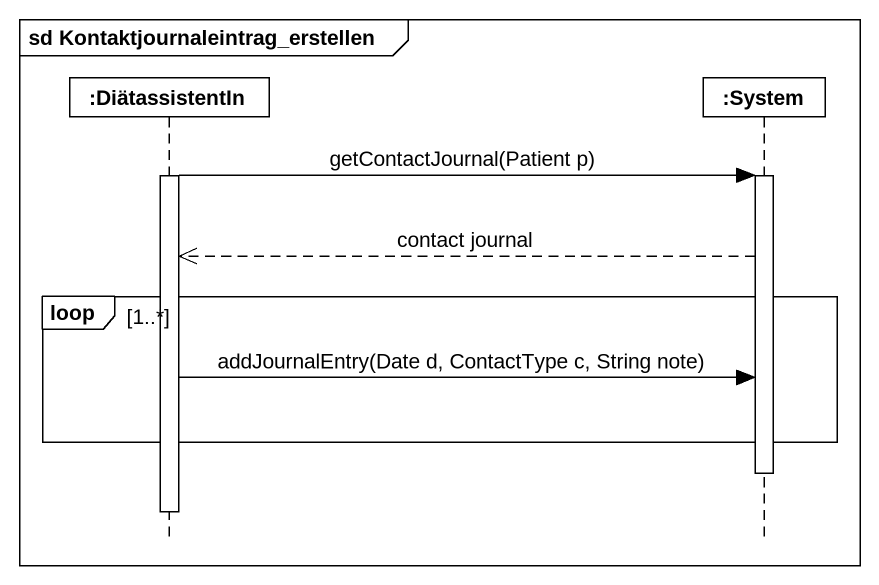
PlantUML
@startuml
mainframe sd Kontaktjournaleintrag_erstellen
hide footbox
participant ":DiätassistentIn" as DiätassistentIn
participant ":System" as System

activate DiätassistentIn
DiätassistentIn -> System : getContactJournal(Patient p)
activate System
System -->> DiätassistentIn : contact journal
loop 1..*
  DiätassistentIn -> System : addJournalEntry(Date d, ContactType c, String note)
end
deactivate System
deactivate DiätassistentIn
@enduml
